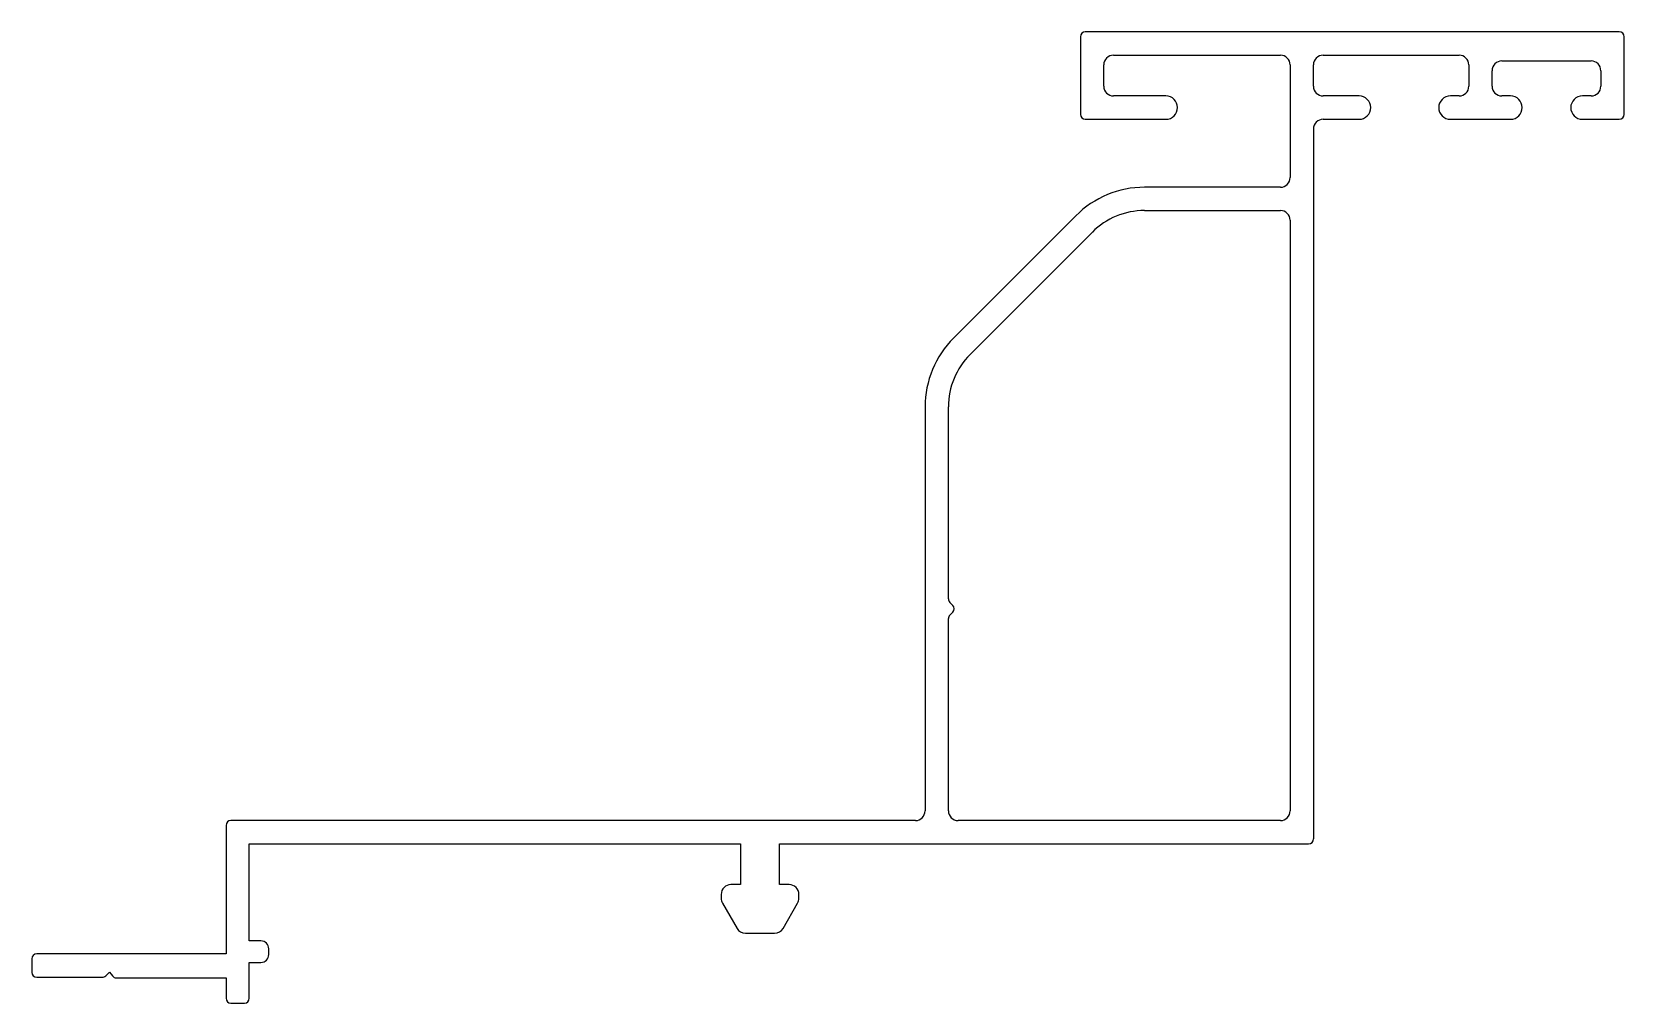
# Model space of a CAD drawing. Extents: x 2994 to 3076, y 1572.2 to 1622.2.
import ezdxf

# ---------------------------------------------------------------- set-up
doc = ezdxf.new("R2010")
doc.units = 0
doc.layers.get('0').update_dxf_attribs({"linetype": 'CONTINUOUS'})

msp = doc.modelspace()

# ---------------------------------------------------------------- linework, layer by layer
for p, q in [((3048.016, 1621.97), (3048.016, 1617.97)), ((3075.766, 1622.22), (3048.266, 1622.22)), ((3076.016, 1617.97), (3076.016, 1621.97)), ((3049.216, 1619.42), (3049.216, 1620.52)), ((3049.716, 1621.02), (3058.316, 1621.02)), ((3058.816, 1620.52), (3058.816, 1614.72)), ((3060.016, 1619.42), (3060.016, 1620.52)), ((3060.516, 1621.02), (3067.516, 1621.02)), ((3068.016, 1620.52), (3068.016, 1619.42)), ((3069.716, 1620.72), (3074.316, 1620.72)), ((3069.216, 1619.42), (3069.216, 1620.22)), ((3074.816, 1620.22), (3074.816, 1619.42)), ((3052.416, 1618.92), (3049.716, 1618.92)), ((3062.366, 1618.92), (3060.516, 1618.92)), ((3067.516, 1618.92), (3067.066, 1618.92)), ((3070.166, 1618.92), (3069.716, 1618.92)), ((3074.316, 1618.92), (3073.866, 1618.92)), ((3048.266, 1617.72), (3052.416, 1617.72)), ((3060.016, 1617.22), (3060.016, 1580.67)), ((3060.516, 1617.72), (3062.366, 1617.72)), ((3067.066, 1617.72), (3070.166, 1617.72)), ((3073.866, 1617.72), (3075.766, 1617.72)), ((3058.316, 1614.22), (3051.316, 1614.22)), ((3051.316, 1613.02), (3058.316, 1613.02)), ((3047.781, 1612.755), (3041.481, 1606.455)), ((3058.816, 1612.52), (3058.816, 1582.12)), ((3042.329, 1605.607), (3048.629, 1611.907)), ((3040.016, 1602.92), (3040.016, 1582.12)), ((3041.216, 1593.027), (3041.216, 1602.92)), ((3041.443, 1592.696), (3041.289, 1592.85)), ((3041.216, 1582.12), (3041.216, 1592.013)), ((3041.289, 1592.189), (3041.443, 1592.343)), ((3004.016, 1581.37), (3004.016, 1574.752)), ((3039.516, 1581.62), (3004.266, 1581.62)), ((3058.316, 1581.62), (3041.716, 1581.62)), ((3005.216, 1575.42), (3005.216, 1580.42)), ((3005.216, 1580.42), (3030.516, 1580.42)), ((3030.516, 1580.42), (3030.516, 1578.32)), ((3032.516, 1578.32), (3032.516, 1580.42)), ((3032.516, 1580.42), (3059.766, 1580.42)), ((3029.516, 1577.82), (3029.516, 1577.62)), ((3030.516, 1578.32), (3030.016, 1578.32)), ((3033.016, 1578.32), (3032.516, 1578.32)), ((3033.516, 1577.62), (3033.516, 1577.82)), ((3029.583, 1577.37), (3030.334, 1576.07)), ((3032.699, 1576.07), (3033.449, 1577.37)), ((3005.816, 1575.42), (3005.216, 1575.42)), ((3030.767, 1575.82), (3032.266, 1575.82)), ((2994.016, 1574.502), (2994.016, 1573.802)), ((3004.016, 1574.752), (2994.266, 1574.752)), ((3006.216, 1574.72), (3006.216, 1575.02)), ((2997.821, 1573.625), (2998.016, 1573.82)), ((2998.016, 1573.82), (2998.173, 1573.617)), ((3005.216, 1572.47), (3005.216, 1574.32)), ((3005.216, 1574.32), (3005.816, 1574.32)), ((2994.266, 1573.552), (2997.644, 1573.552)), ((2998.371, 1573.52), (3004.016, 1573.52)), ((3004.016, 1573.52), (3004.016, 1572.47)), ((3004.266, 1572.22), (3004.966, 1572.22))]:
    msp.add_line(p, q)
for centre, radius, start, end in [((3048.266, 1621.97), 0.25, 90, 180), ((3075.766, 1621.97), 0.25, 0, 90), ((3049.716, 1620.52), 0.5, 90, 180), ((3058.316, 1620.52), 0.5, 0, 90), ((3060.516, 1620.52), 0.5, 90, 180), ((3067.516, 1620.52), 0.5, 0, 90), ((3069.716, 1620.22), 0.5, 90, 180), ((3074.316, 1620.22), 0.5, 0, 90), ((3049.716, 1619.42), 0.5, 180, 270), ((3052.416, 1618.32), 0.6, 270, 90), ((3060.516, 1619.42), 0.5, 180, 270), ((3062.366, 1618.32), 0.6, 270, 90), ((3067.066, 1618.32), 0.6, 90, 270), ((3067.516, 1619.42), 0.5, 270, 360), ((3069.716, 1619.42), 0.5, 180, 270), ((3070.166, 1618.32), 0.6, 270, 90), ((3073.866, 1618.32), 0.6, 90, 270), ((3074.316, 1619.42), 0.5, 270, 360), ((3048.266, 1617.97), 0.25, 180, 270), ((3075.766, 1617.97), 0.25, 270, 360), ((3060.516, 1617.22), 0.5, 90, 180), ((3058.316, 1614.72), 0.5, 270, 360), ((3051.316, 1609.22), 5, 90, 135), ((3051.316, 1609.22), 3.8, 90, 135), ((3058.316, 1612.52), 0.5, 0, 90), ((3045.016, 1602.92), 5, 135, 180), ((3045.016, 1602.92), 3.8, 135, 180), ((3041.466, 1593.027), 0.25, 180, 225), ((3041.266, 1592.52), 0.25, 315, 45), ((3041.466, 1592.013), 0.25, 135, 180), ((3039.516, 1582.12), 0.5, 270, 360), ((3041.716, 1582.12), 0.5, 180, 270), ((3058.316, 1582.12), 0.5, 270, 360), ((3004.266, 1581.37), 0.25, 90, 180), ((3059.766, 1580.67), 0.25, 270, 0), ((3030.016, 1577.82), 0.5, 90, 180), ((3033.016, 1577.82), 0.5, 0, 90), ((3030.016, 1577.62), 0.5, 180, 210), ((3033.016, 1577.62), 0.5, 330, 360), ((3030.767, 1576.32), 0.5, 210, 270), ((3032.266, 1576.32), 0.5, 270, 330), ((3005.816, 1575.02), 0.4, 0, 90), ((2994.266, 1574.502), 0.25, 90, 180), ((3005.816, 1574.72), 0.4, 270, 0), ((2994.266, 1573.802), 0.25, 180, 270), ((2997.644, 1573.802), 0.25, 270, 315), ((2998.371, 1573.77), 0.25, 217.70228, 270), ((3004.266, 1572.47), 0.25, 180, 270), ((3004.966, 1572.47), 0.25, 270, 360)]:
    msp.add_arc(centre, radius, start, end)

doc.saveas('drawing.dxf')
